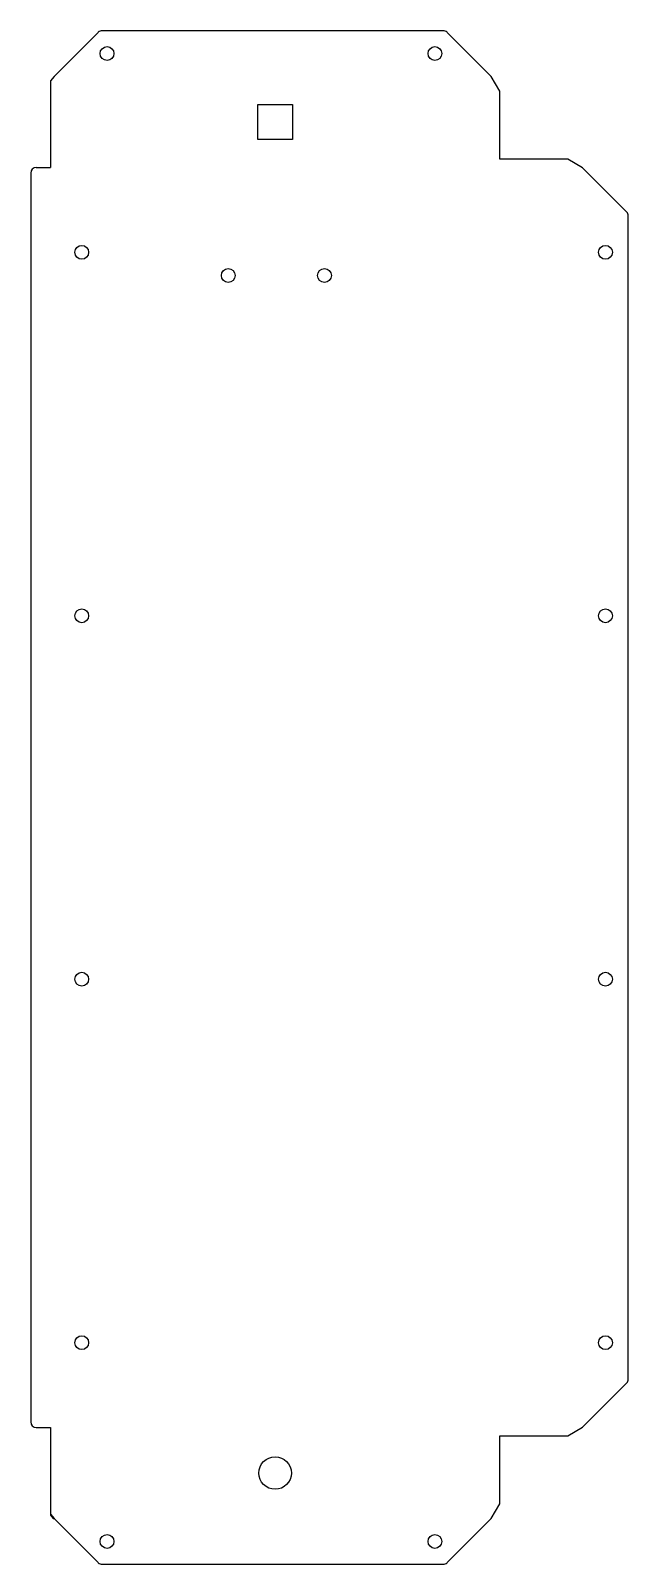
# Model space of a CAD drawing. Header units: millimetres. Extents: x -163 to 48, y -271 to 271.
import ezdxf

# ---------------------------------------------------------------- set-up
doc = ezdxf.new("R2010")
doc.units = ezdxf.units.MM

msp = doc.modelspace()

# ---------------------------------------------------------------- linework, layer by layer
at = {"color": 7, "linetype": 'Continuous', "lineweight": 25}
for p, q in [((-139.04, 270.59), (-154.65, 254.98)), ((-17.1, 271.18), (-137.62, 271.18)), ((-15.68, 270.59), (-0.07, 254.98)), ((-154.65, 254.98), (-155.95, 253.49)), ((2.93, 249.74), (-0.07, 254.98)), ((-155.95, 253.49), (-155.95, 222.8)), ((2.93, 225.73), (2.93, 249.74)), ((-82.66, 245.04), (-70.36, 245.04)), ((-82.66, 232.74), (-82.66, 245.04)), ((-70.36, 245.04), (-70.36, 232.74)), ((-70.36, 232.74), (-82.66, 232.74)), ((-160.95, 222.8), (-155.95, 222.8)), ((26.94, 225.73), (2.93, 225.73)), ((32.18, 222.73), (26.94, 225.73)), ((47.79, 207.12), (32.18, 222.73)), ((-162.95, 220.8), (-162.95, -220.8)), ((48.38, -205.7), (48.38, 205.7)), ((32.18, -222.73), (47.79, -207.12)), ((-160.95, -222.8), (-155.95, -222.8)), ((-155.95, -222.8), (-155.95, -253.82)), ((2.93, -225.73), (26.94, -225.73)), ((2.93, -249.74), (2.93, -225.73)), ((26.94, -225.73), (32.18, -222.73)), ((-155.95, -253.49), (-154.65, -254.98)), ((-155.95, -253.82), (-154.94, -254.98)), ((-0.07, -254.98), (2.93, -249.74)), ((-154.94, -254.98), (-154.65, -254.98)), ((-154.65, -254.98), (-139.04, -270.59)), ((-15.68, -270.59), (-0.07, -254.98)), ((-137.62, -271.18), (-17.1, -271.18))]:
    msp.add_line(p, q, dxfattribs=at)
for centre, radius in [((-135.95, 263.08), 2.45), ((-20, 263.08), 2.45), ((-144.9, 192.8), 2.45), ((40.28, 192.8), 2.45), ((-93.08, 184.6), 2.45), ((-59.08, 184.6), 2.45), ((-144.9, 64.27), 2.45), ((40.28, 64.27), 2.45), ((-144.9, -64.27), 2.45), ((40.28, -64.27), 2.45), ((-144.9, -192.8), 2.45), ((40.28, -192.8), 2.45), ((-76.51, -238.89), 5.75), ((-135.95, -263.08), 2.45), ((-20, -263.08), 2.45)]:
    msp.add_circle(centre, radius, dxfattribs=at)
for centre, start, end in [((-17.1, 269.18), 45, 90), ((-137.62, 269.18), 90, 135), ((-160.95, 220.8), 90, 180), ((46.38, 205.7), 0, 45), ((46.38, -205.7), 315, 0), ((-160.95, -220.8), 180, 270), ((-137.62, -269.18), 225, 270), ((-17.1, -269.18), 270, 315)]:
    msp.add_arc(centre, 2, start, end, dxfattribs=at)

doc.saveas('drawing.dxf')
